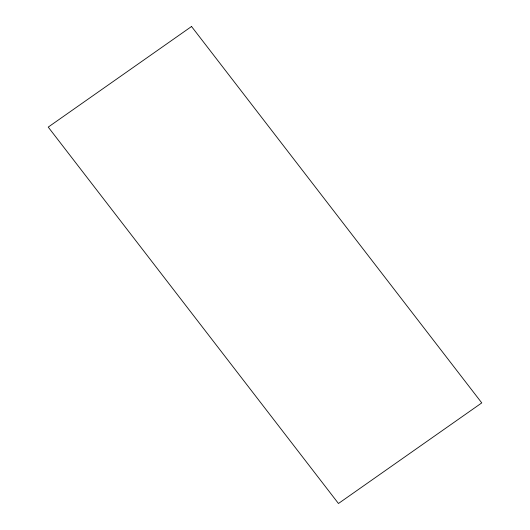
<?xml version="1.0" encoding="UTF-8"?>
<svg xmlns="http://www.w3.org/2000/svg" width="530" height="530" viewBox="0 0 530 530"><rect width="100%" height="100%" fill="white"/><g stroke="black" fill="none" stroke-linecap="round" stroke-linejoin="round"><path stroke-width="0.79" d="M191.542 26.5L48.23 127.101L338.458 503.5L481.77 402.899L191.542 26.5"/></g></svg>
